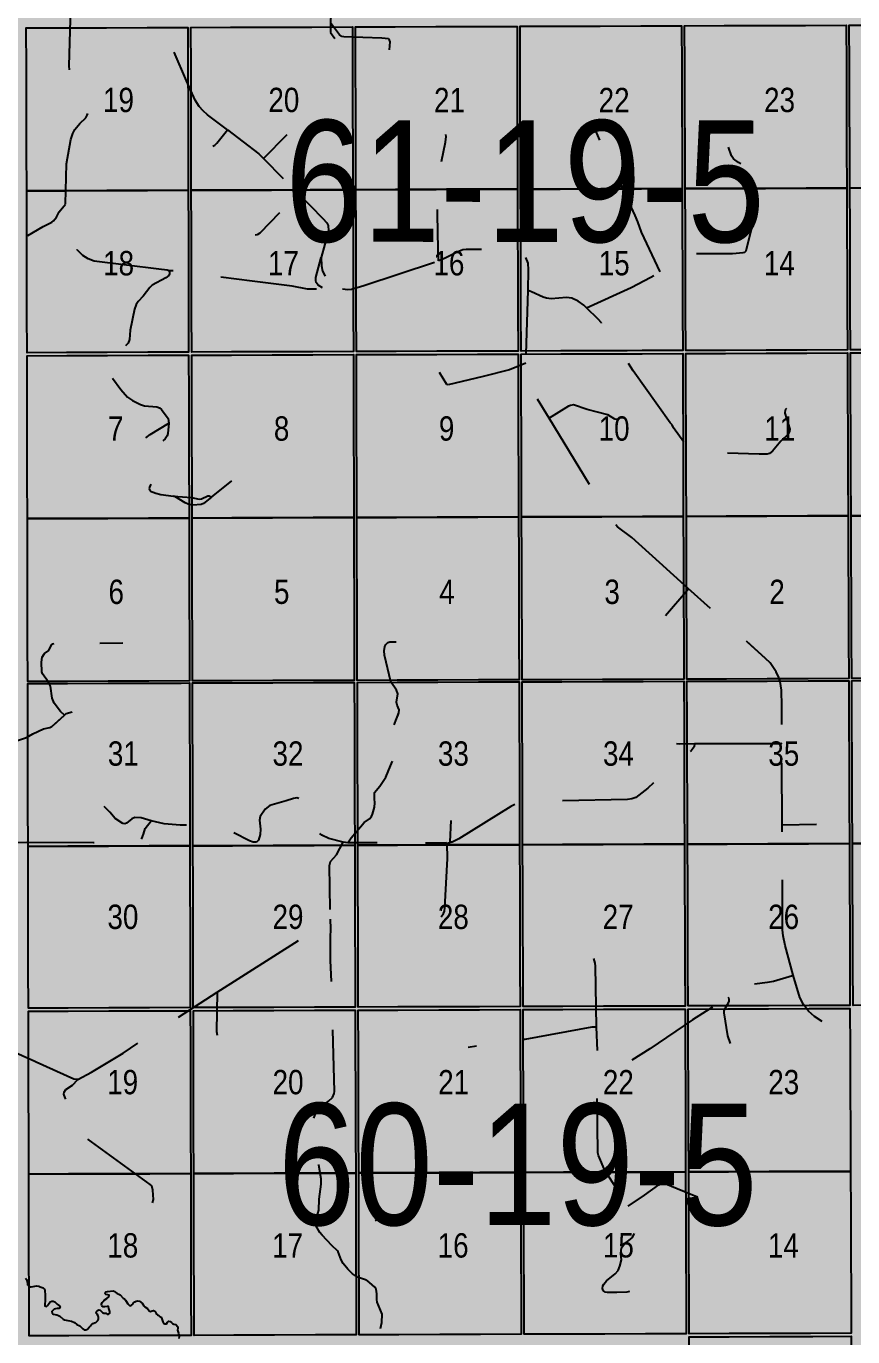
# Model space of a CAD drawing. Extents: x 403018 to 417191, y 6033193 to 6042673.
# Drawn here: x 415062.6 to 415334.6, y 6036080.4 to 6036511.4 of the extents above; entities that cross this region are included whole.
import ezdxf

# ---------------------------------------------------------------- set-up
doc = ezdxf.new("R2010")
doc.units = 0
doc.header["$LTSCALE"] = 5
doc.linetypes.add('DASHED2', pattern=[9.525, 6.35, -3.175])
for name, color, linetype in [('Quarters', 8, 'Continuous'), ('RoadSeg', 57, 'DASHED2'), ('T-WATER', 160, 'Continuous')]:
    doc.layers.add(name, color=color, linetype=linetype)
doc.layers.add('ROUTE-MAP-BACKGROUND-H', color=7, linetype='Continuous', true_color=0xf0ebff)
doc.styles.add('120', font='ARIALN.TTF', dxfattribs={"height": 13})

msp = doc.modelspace()

# ---------------------------------------------------------------- hatches: boundary and pattern name
at = {"layer": 'ROUTE-MAP-BACKGROUND-H'}
h = msp.add_hatch(color=256, dxfattribs=at)
h.dxf.hatch_style = 1
h.paths.add_polyline_path([(412923.423, 6037807.465), (416092.9, 6037807.465), (416092.9, 6035965.758), (412923.423, 6035965.758)])

# ---------------------------------------------------------------- linework, layer by layer
at = {"layer": 'Quarters'}
for points in [[(415075.775, 6036457.344), (415062.734, 6036457.301), (415062.705, 6036470.693), (415062.677, 6036484.085), (415062.648, 6036497.477), (415062.62, 6036510.868), (415075.657, 6036510.91), (415089.03, 6036510.953), (415102.402, 6036510.996), (415115.775, 6036511.04), (415115.808, 6036497.648), (415115.841, 6036484.257), (415115.874, 6036470.866), (415115.907, 6036457.475), (415102.53, 6036457.431), (415089.153, 6036457.387), (415075.775, 6036457.344)], [(415129.953, 6036457.521), (415116.911, 6036457.478), (415116.878, 6036470.869), (415116.845, 6036484.26), (415116.812, 6036497.652), (415116.779, 6036511.043), (415129.816, 6036511.085), (415143.189, 6036511.129), (415156.561, 6036511.172), (415169.934, 6036511.215), (415169.971, 6036497.825), (415170.009, 6036484.434), (415170.047, 6036471.043), (415170.085, 6036457.653), (415156.707, 6036457.608), (415156.076, 6036457.606), (415143.33, 6036457.565), (415129.953, 6036457.521)], [(415184.131, 6036457.699), (415171.089, 6036457.656), (415171.051, 6036471.047), (415171.013, 6036484.437), (415170.976, 6036497.828), (415170.938, 6036511.219), (415183.975, 6036511.261), (415197.348, 6036511.304), (415210.72, 6036511.348), (415224.093, 6036511.391), (415224.135, 6036498.001), (415224.178, 6036484.611), (415224.22, 6036471.221), (415224.262, 6036457.831), (415210.885, 6036457.787), (415197.508, 6036457.743), (415184.131, 6036457.699)], [(415278.394, 6036471.398), (415278.441, 6036458.009), (415265.064, 6036457.965), (415251.687, 6036457.921), (415238.309, 6036457.877), (415225.267, 6036457.834), (415225.224, 6036471.224), (415225.182, 6036484.614), (415225.139, 6036498.004), (415225.097, 6036511.395), (415238.135, 6036511.437), (415251.508, 6036511.48), (415264.881, 6036511.524), (415278.253, 6036511.567), (415278.3, 6036498.178), (415278.347, 6036484.788), (415278.394, 6036471.398)], [(415332.57, 6036471.581), (415332.621, 6036458.192), (415319.244, 6036458.147), (415305.866, 6036458.102), (415292.488, 6036458.056), (415279.446, 6036458.012), (415279.399, 6036471.402), (415279.352, 6036484.791), (415279.305, 6036498.181), (415279.258, 6036511.57), (415292.296, 6036511.614), (415305.669, 6036511.658), (415319.042, 6036511.702), (415332.415, 6036511.747), (415332.466, 6036498.358), (415332.518, 6036484.97), (415332.57, 6036471.581)], [(415386.748, 6036471.794), (415386.805, 6036458.403), (415373.426, 6036458.351), (415360.048, 6036458.299), (415346.669, 6036458.247), (415333.626, 6036458.196), (415333.574, 6036471.585), (415333.522, 6036484.974), (415333.471, 6036498.362), (415333.419, 6036511.751), (415343.523, 6036511.792), (415346.457, 6036511.804), (415359.831, 6036511.858), (415373.204, 6036511.913), (415386.578, 6036511.967), (415386.635, 6036498.576), (415386.691, 6036485.185), (415386.748, 6036471.794)], [(415278.583, 6036417.84), (415278.629, 6036404.785), (415265.247, 6036404.741), (415260.388, 6036404.724), (415251.865, 6036404.696), (415238.482, 6036404.652), (415225.435, 6036404.608), (415225.394, 6036417.664), (415225.352, 6036431.054), (415225.309, 6036444.444), (415225.267, 6036457.834), (415238.309, 6036457.877), (415251.687, 6036457.921), (415265.064, 6036457.965), (415278.441, 6036458.009), (415278.489, 6036444.619), (415278.536, 6036431.23), (415278.583, 6036417.84)], [(415332.777, 6036418.026), (415332.827, 6036404.973), (415319.445, 6036404.926), (415306.063, 6036404.88), (415292.68, 6036404.834), (415279.633, 6036404.789), (415279.587, 6036417.843), (415279.54, 6036431.233), (415279.493, 6036444.623), (415279.446, 6036458.012), (415292.488, 6036458.056), (415305.866, 6036458.102), (415319.244, 6036458.147), (415332.621, 6036458.192), (415332.673, 6036444.804), (415332.725, 6036431.415), (415332.777, 6036418.026)], [(415386.975, 6036418.23), (415387.03, 6036405.173), (415373.646, 6036405.124), (415360.263, 6036405.074), (415346.88, 6036405.025), (415333.831, 6036404.976), (415333.781, 6036418.03), (415333.729, 6036431.419), (415333.677, 6036444.808), (415333.626, 6036458.196), (415346.669, 6036458.247), (415360.048, 6036458.299), (415373.426, 6036458.351), (415386.805, 6036458.403), (415386.861, 6036445.012), (415386.918, 6036431.621), (415386.975, 6036418.23)], [(415075.893, 6036404.112), (415062.846, 6036404.069), (415062.819, 6036417.126), (415062.79, 6036430.518), (415062.762, 6036443.91), (415062.734, 6036457.301), (415075.775, 6036457.344), (415089.153, 6036457.387), (415102.53, 6036457.431), (415115.907, 6036457.475), (415115.94, 6036444.083), (415115.973, 6036430.692), (415116.006, 6036417.301), (415116.038, 6036404.244), (415102.656, 6036404.2), (415089.274, 6036404.156), (415075.893, 6036404.112)], [(415130.089, 6036404.291), (415117.042, 6036404.248), (415117.01, 6036417.304), (415116.977, 6036430.695), (415116.944, 6036444.087), (415116.911, 6036457.478), (415129.953, 6036457.521), (415143.33, 6036457.565), (415156.076, 6036457.606), (415156.707, 6036457.608), (415170.085, 6036457.653), (415170.122, 6036444.262), (415170.16, 6036430.871), (415170.198, 6036417.481), (415170.235, 6036404.425), (415156.853, 6036404.38), (415143.471, 6036404.336), (415130.089, 6036404.291)], [(415184.286, 6036404.472), (415171.239, 6036404.428), (415171.202, 6036417.484), (415171.164, 6036430.875), (415171.127, 6036444.265), (415171.089, 6036457.656), (415184.131, 6036457.699), (415197.508, 6036457.743), (415210.885, 6036457.787), (415224.262, 6036457.831), (415224.305, 6036444.441), (415224.347, 6036431.051), (415224.39, 6036417.66), (415224.431, 6036404.605), (415211.049, 6036404.561), (415197.668, 6036404.516), (415184.286, 6036404.472)], [(415076.013, 6036349.542), (415062.962, 6036349.498), (415062.933, 6036362.89), (415062.905, 6036376.282), (415062.877, 6036389.673), (415062.848, 6036403.065), (415075.895, 6036403.108), (415089.277, 6036403.152), (415102.659, 6036403.196), (415116.04, 6036403.24), (415116.073, 6036389.849), (415116.106, 6036376.458), (415116.139, 6036363.067), (415116.152, 6036358.098), (415116.172, 6036349.675), (415102.786, 6036349.63), (415089.399, 6036349.586), (415076.013, 6036349.542)], [(415130.228, 6036349.723), (415117.177, 6036349.679), (415117.144, 6036363.07), (415117.111, 6036376.461), (415117.078, 6036389.852), (415117.045, 6036403.244), (415130.092, 6036403.287), (415143.474, 6036403.331), (415156.855, 6036403.376), (415170.237, 6036403.421), (415170.275, 6036390.03), (415170.313, 6036376.639), (415170.35, 6036363.248), (415170.388, 6036349.858), (415157.002, 6036349.813), (415143.615, 6036349.768), (415130.228, 6036349.723)], [(415184.444, 6036349.905), (415171.393, 6036349.861), (415171.355, 6036363.252), (415171.317, 6036376.642), (415171.279, 6036390.033), (415171.242, 6036403.424), (415184.288, 6036403.467), (415197.671, 6036403.512), (415211.052, 6036403.556), (415224.434, 6036403.601), (415224.477, 6036390.211), (415224.519, 6036376.821), (415224.562, 6036363.431), (415224.604, 6036350.04), (415211.217, 6036349.995), (415197.831, 6036349.95), (415184.444, 6036349.905)], [(415278.773, 6036363.613), (415278.82, 6036350.223), (415265.434, 6036350.178), (415252.047, 6036350.133), (415238.66, 6036350.088), (415225.608, 6036350.044), (415225.566, 6036363.434), (415225.523, 6036376.824), (415225.483, 6036389.503), (415225.481, 6036390.214), (415225.439, 6036403.604), (415238.486, 6036403.648), (415251.868, 6036403.692), (415265.25, 6036403.737), (415278.632, 6036403.781), (415278.679, 6036390.392), (415278.726, 6036377.002), (415278.773, 6036363.613)], [(415332.986, 6036363.803), (415333.038, 6036350.414), (415319.651, 6036350.367), (415306.264, 6036350.32), (415292.877, 6036350.272), (415279.825, 6036350.226), (415279.777, 6036363.616), (415279.73, 6036377.006), (415279.683, 6036390.395), (415279.636, 6036403.785), (415292.684, 6036403.83), (415306.066, 6036403.876), (415319.449, 6036403.922), (415332.831, 6036403.968), (415332.883, 6036390.58), (415332.934, 6036377.191), (415332.977, 6036366.034), (415332.986, 6036363.803)], [(415387.204, 6036363.996), (415387.261, 6036350.605), (415373.872, 6036350.558), (415360.484, 6036350.511), (415347.095, 6036350.463), (415334.042, 6036350.417), (415333.99, 6036363.806), (415333.939, 6036377.195), (415333.887, 6036390.584), (415333.835, 6036403.972), (415346.884, 6036404.02), (415360.267, 6036404.07), (415373.651, 6036404.12), (415387.034, 6036404.169), (415387.091, 6036390.778), (415387.147, 6036377.387), (415387.204, 6036363.996)], [(415278.962, 6036310.055), (415279.009, 6036296.666), (415265.618, 6036296.62), (415252.227, 6036296.574), (415238.835, 6036296.529), (415225.779, 6036296.484), (415225.736, 6036309.874), (415225.693, 6036323.264), (415225.651, 6036336.654), (415225.608, 6036350.044), (415238.66, 6036350.088), (415252.047, 6036350.133), (415265.434, 6036350.178), (415278.82, 6036350.223), (415278.867, 6036336.834), (415278.915, 6036323.444), (415278.962, 6036310.055)], [(415333.194, 6036310.249), (415333.246, 6036296.861), (415319.854, 6036296.811), (415306.462, 6036296.761), (415293.07, 6036296.714), (415280.014, 6036296.669), (415279.966, 6036310.058), (415279.919, 6036323.448), (415279.872, 6036336.837), (415279.825, 6036350.226), (415292.877, 6036350.272), (415306.264, 6036350.32), (415319.651, 6036350.367), (415333.038, 6036350.414), (415333.09, 6036337.025), (415333.142, 6036323.637), (415333.194, 6036310.249)], [(415387.432, 6036310.432), (415387.489, 6036297.042), (415374.098, 6036296.992), (415360.707, 6036296.942), (415347.311, 6036296.902), (415334.25, 6036296.864), (415334.198, 6036310.252), (415334.146, 6036323.641), (415334.094, 6036337.029), (415334.042, 6036350.417), (415347.095, 6036350.463), (415360.484, 6036350.511), (415373.872, 6036350.558), (415387.261, 6036350.605), (415387.318, 6036337.214), (415387.374, 6036323.823), (415387.432, 6036310.432)], [(415076.132, 6036295.975), (415063.076, 6036295.931), (415063.047, 6036309.323), (415063.019, 6036322.715), (415063, 6036331.332), (415062.99, 6036336.107), (415062.962, 6036349.498), (415076.013, 6036349.542), (415089.399, 6036349.586), (415102.786, 6036349.63), (415116.172, 6036349.675), (415116.206, 6036336.284), (415116.239, 6036322.893), (415116.272, 6036309.502), (415116.305, 6036296.11), (415102.914, 6036296.065), (415102.249, 6036296.062), (415089.523, 6036296.02), (415076.132, 6036295.975)], [(415130.366, 6036296.159), (415117.309, 6036296.114), (415117.276, 6036309.505), (415117.243, 6036322.896), (415117.21, 6036336.287), (415117.177, 6036349.679), (415130.228, 6036349.723), (415143.615, 6036349.768), (415157.002, 6036349.813), (415170.388, 6036349.858), (415170.426, 6036336.467), (415170.464, 6036323.077), (415170.502, 6036309.686), (415170.54, 6036296.296), (415157.149, 6036296.25), (415143.757, 6036296.204), (415130.366, 6036296.159)], [(415184.6, 6036296.344), (415171.544, 6036296.299), (415171.506, 6036309.69), (415171.468, 6036323.08), (415171.43, 6036336.471), (415171.393, 6036349.861), (415184.444, 6036349.905), (415197.831, 6036349.95), (415211.217, 6036349.995), (415224.604, 6036350.04), (415224.647, 6036336.65), (415224.689, 6036323.26), (415224.732, 6036309.871), (415224.775, 6036296.481), (415211.383, 6036296.435), (415197.992, 6036296.389), (415184.6, 6036296.344)], [(415076.252, 6036241.752), (415063.191, 6036241.709), (415063.162, 6036255.097), (415063.134, 6036268.486), (415063.105, 6036281.874), (415063.077, 6036295.262), (415076.133, 6036295.305), (415089.524, 6036295.35), (415102.916, 6036295.395), (415113.627, 6036295.432), (415116.307, 6036295.441), (415116.34, 6036282.052), (415116.373, 6036268.664), (415116.406, 6036255.275), (415116.44, 6036241.886), (415103.044, 6036241.841), (415089.648, 6036241.797), (415076.252, 6036241.752)], [(415130.505, 6036241.934), (415117.444, 6036241.89), (415117.411, 6036255.278), (415117.377, 6036268.667), (415117.344, 6036282.056), (415117.311, 6036295.444), (415130.367, 6036295.489), (415143.759, 6036295.535), (415157.15, 6036295.58), (415170.542, 6036295.626), (415170.58, 6036282.237), (415170.618, 6036268.848), (415170.656, 6036255.458), (415170.694, 6036242.069), (415157.297, 6036242.024), (415143.901, 6036241.979), (415130.505, 6036241.934)], [(415184.759, 6036242.116), (415171.698, 6036242.072), (415171.66, 6036255.462), (415171.622, 6036268.851), (415171.584, 6036282.24), (415171.546, 6036295.63), (415184.602, 6036295.674), (415197.994, 6036295.72), (415211.385, 6036295.765), (415224.777, 6036295.811), (415224.819, 6036282.421), (415224.862, 6036269.031), (415224.905, 6036255.642), (415224.948, 6036242.252), (415211.551, 6036242.207), (415198.155, 6036242.162), (415184.759, 6036242.116)], [(415279.154, 6036255.825), (415279.202, 6036242.435), (415265.806, 6036242.389), (415252.409, 6036242.344), (415239.013, 6036242.299), (415225.952, 6036242.255), (415225.909, 6036255.645), (415225.866, 6036269.035), (415225.824, 6036282.425), (415225.781, 6036295.815), (415238.837, 6036295.859), (415252.229, 6036295.905), (415265.62, 6036295.951), (415279.012, 6036295.996), (415279.059, 6036282.606), (415279.107, 6036269.215), (415279.154, 6036255.825)], [(415333.406, 6036256.017), (415333.458, 6036242.626), (415320.061, 6036242.579), (415306.665, 6036242.531), (415293.268, 6036242.484), (415280.206, 6036242.438), (415280.159, 6036255.829), (415280.111, 6036269.219), (415280.064, 6036282.609), (415280.016, 6036296), (415293.073, 6036296.045), (415306.465, 6036296.091), (415319.856, 6036296.141), (415333.248, 6036296.191), (415333.301, 6036282.8), (415333.353, 6036269.408), (415333.406, 6036256.017)], [(415387.663, 6036256.205), (415387.72, 6036242.816), (415374.322, 6036242.769), (415360.924, 6036242.722), (415347.525, 6036242.675), (415334.462, 6036242.629), (415334.41, 6036256.021), (415334.357, 6036269.412), (415334.305, 6036282.803), (415334.253, 6036296.194), (415347.314, 6036296.233), (415360.71, 6036296.272), (415374.101, 6036296.322), (415387.491, 6036296.372), (415387.548, 6036282.983), (415387.605, 6036269.594), (415387.663, 6036256.205)], [(415333.615, 6036202.452), (415333.666, 6036189.395), (415320.268, 6036189.349), (415306.863, 6036189.303), (415293.465, 6036189.256), (415280.395, 6036189.211), (415280.349, 6036202.267), (415280.301, 6036215.657), (415280.254, 6036229.048), (415280.206, 6036242.438), (415293.268, 6036242.484), (415306.665, 6036242.531), (415320.061, 6036242.579), (415333.458, 6036242.626), (415333.51, 6036229.235), (415333.563, 6036215.843), (415333.615, 6036202.452)], [(415387.891, 6036202.649), (415387.946, 6036189.595), (415374.547, 6036189.545), (415361.141, 6036189.496), (415347.742, 6036189.447), (415334.671, 6036189.399), (415334.62, 6036202.455), (415334.567, 6036215.847), (415334.515, 6036229.238), (415334.462, 6036242.629), (415347.525, 6036242.675), (415360.924, 6036242.722), (415374.322, 6036242.769), (415387.72, 6036242.816), (415387.777, 6036229.427), (415387.834, 6036216.038), (415387.891, 6036202.649)], [(415076.373, 6036188.534), (415063.304, 6036188.492), (415063.276, 6036201.545), (415063.248, 6036214.933), (415063.219, 6036228.321), (415063.191, 6036241.709), (415076.252, 6036241.752), (415089.648, 6036241.797), (415103.044, 6036241.841), (415116.44, 6036241.886), (415116.473, 6036228.498), (415116.506, 6036215.109), (415116.539, 6036201.72), (415116.572, 6036188.666), (415103.174, 6036188.622), (415089.77, 6036188.578), (415076.373, 6036188.534)], [(415130.645, 6036188.713), (415117.576, 6036188.67), (415117.544, 6036201.723), (415117.51, 6036215.112), (415117.477, 6036228.501), (415117.444, 6036241.89), (415130.505, 6036241.934), (415143.901, 6036241.979), (415157.297, 6036242.024), (415170.694, 6036242.069), (415170.732, 6036228.68), (415170.77, 6036215.29), (415170.807, 6036201.901), (415170.844, 6036188.847), (415157.447, 6036188.802), (415144.043, 6036188.758), (415130.645, 6036188.713)], [(415184.918, 6036188.893), (415171.849, 6036188.85), (415171.812, 6036201.904), (415171.774, 6036215.294), (415171.736, 6036228.683), (415171.698, 6036242.072), (415184.759, 6036242.116), (415198.155, 6036242.162), (415211.551, 6036242.207), (415224.948, 6036242.252), (415224.99, 6036228.862), (415225.033, 6036215.472), (415225.076, 6036202.082), (415225.117, 6036189.027), (415211.72, 6036188.983), (415198.316, 6036188.938), (415184.918, 6036188.893)], [(415279.345, 6036202.263), (415279.391, 6036189.208), (415265.993, 6036189.163), (415252.589, 6036189.118), (415239.191, 6036189.074), (415226.122, 6036189.03), (415226.08, 6036202.085), (415226.037, 6036215.475), (415225.995, 6036228.865), (415225.952, 6036242.255), (415239.013, 6036242.299), (415252.409, 6036242.344), (415265.806, 6036242.389), (415279.202, 6036242.435), (415279.249, 6036229.044), (415279.297, 6036215.654), (415279.345, 6036202.263)], [(415076.49, 6036133.977), (415063.42, 6036133.935), (415063.392, 6036147.323), (415063.363, 6036160.711), (415063.335, 6036174.099), (415063.306, 6036187.487), (415076.372, 6036187.53), (415089.773, 6036187.573), (415103.173, 6036187.618), (415116.574, 6036187.662), (415116.599, 6036177.684), (415116.607, 6036174.273), (415116.64, 6036160.885), (415116.674, 6036147.496), (415116.707, 6036134.107), (415103.301, 6036134.063), (415089.896, 6036134.02), (415076.49, 6036133.977)], [(415130.782, 6036134.153), (415117.711, 6036134.11), (415117.678, 6036147.499), (415117.645, 6036160.888), (415117.612, 6036174.277), (415117.578, 6036187.665), (415130.644, 6036187.709), (415144.045, 6036187.753), (415157.446, 6036187.798), (415170.847, 6036187.842), (415170.885, 6036174.453), (415170.923, 6036161.064), (415170.961, 6036147.675), (415170.999, 6036134.285), (415157.594, 6036134.241), (415144.188, 6036134.197), (415130.782, 6036134.153)], [(415185.074, 6036134.331), (415172.003, 6036134.289), (415171.965, 6036147.678), (415171.928, 6036161.067), (415171.89, 6036174.456), (415171.852, 6036187.846), (415184.918, 6036187.889), (415198.319, 6036187.934), (415211.72, 6036187.978), (415225.121, 6036188.023), (415225.163, 6036174.633), (415225.206, 6036161.243), (415225.249, 6036147.853), (415225.291, 6036134.463), (415211.886, 6036134.419), (415198.48, 6036134.375), (415185.074, 6036134.331)], [(415279.537, 6036148.032), (415279.585, 6036134.641), (415266.179, 6036134.598), (415252.773, 6036134.554), (415239.367, 6036134.51), (415226.296, 6036134.467), (415226.253, 6036147.857), (415226.21, 6036161.246), (415226.168, 6036174.636), (415226.125, 6036188.026), (415239.191, 6036188.07), (415252.592, 6036188.114), (415265.993, 6036188.159), (415279.394, 6036188.203), (415279.442, 6036174.813), (415279.49, 6036161.422), (415279.537, 6036148.032)], [(415333.828, 6036148.217), (415333.88, 6036134.826), (415320.474, 6036134.78), (415307.067, 6036134.735), (415293.661, 6036134.689), (415280.589, 6036134.645), (415280.541, 6036148.035), (415280.494, 6036161.426), (415280.446, 6036174.816), (415280.399, 6036188.207), (415293.465, 6036188.252), (415306.867, 6036188.298), (415320.269, 6036188.345), (415333.67, 6036188.391), (415333.723, 6036175), (415333.775, 6036161.608), (415333.828, 6036148.217)], [(415334.037, 6036094.652), (415334.089, 6036081.595), (415320.68, 6036081.551), (415307.266, 6036081.506), (415293.858, 6036081.461), (415280.778, 6036081.418), (415280.732, 6036094.473), (415280.684, 6036107.864), (415280.637, 6036121.254), (415280.589, 6036134.645), (415293.661, 6036134.689), (415307.067, 6036134.735), (415320.474, 6036134.78), (415333.88, 6036134.826), (415333.933, 6036121.434), (415333.985, 6036108.043), (415334.037, 6036094.652)], [(415076.611, 6036080.758), (415063.533, 6036080.717), (415063.506, 6036093.77), (415063.477, 6036107.158), (415063.449, 6036120.547), (415063.42, 6036133.935), (415076.49, 6036133.977), (415089.896, 6036134.02), (415103.301, 6036134.063), (415116.707, 6036134.107), (415116.74, 6036120.718), (415116.773, 6036107.33), (415116.807, 6036093.941), (415116.839, 6036080.887), (415103.432, 6036080.844), (415090.018, 6036080.801), (415076.611, 6036080.758)], [(415130.922, 6036080.933), (415117.843, 6036080.89), (415117.811, 6036093.944), (415117.778, 6036107.333), (415117.744, 6036120.722), (415117.711, 6036134.11), (415130.782, 6036134.153), (415144.188, 6036134.197), (415157.594, 6036134.241), (415170.999, 6036134.285), (415171.037, 6036120.896), (415171.075, 6036107.507), (415171.113, 6036094.117), (415171.15, 6036081.063), (415157.743, 6036081.02), (415144.329, 6036080.976), (415130.922, 6036080.933)], [(415185.233, 6036081.109), (415172.154, 6036081.066), (415172.117, 6036094.121), (415172.079, 6036107.51), (415172.041, 6036120.899), (415172.003, 6036134.289), (415185.074, 6036134.331), (415198.48, 6036134.375), (415211.886, 6036134.419), (415225.291, 6036134.463), (415225.334, 6036121.074), (415225.377, 6036107.684), (415225.42, 6036094.294), (415225.461, 6036081.239), (415212.054, 6036081.195), (415198.64, 6036081.152), (415185.233, 6036081.109)], [(415279.727, 6036094.47), (415279.774, 6036081.415), (415266.366, 6036081.371), (415252.952, 6036081.328), (415239.544, 6036081.284), (415226.465, 6036081.242), (415226.424, 6036094.297), (415226.381, 6036107.687), (415226.338, 6036121.077), (415226.296, 6036134.467), (415239.367, 6036134.51), (415252.773, 6036134.554), (415266.179, 6036134.598), (415279.585, 6036134.641), (415279.632, 6036121.251), (415279.68, 6036107.861), (415279.727, 6036094.47)], [(415334.25, 6036040.417), (415334.302, 6036027.026), (415320.886, 6036026.982), (415307.47, 6036026.938), (415294.053, 6036026.894), (415280.972, 6036026.852), (415280.924, 6036040.242), (415280.877, 6036053.633), (415280.829, 6036067.023), (415280.782, 6036080.414), (415293.858, 6036080.457), (415307.27, 6036080.502), (415320.681, 6036080.546), (415321.48, 6036080.548), (415334.093, 6036080.591), (415334.145, 6036067.2), (415334.197, 6036053.808), (415334.25, 6036040.417)]]:
    msp.add_lwpolyline(points, close=True, dxfattribs=at)
at = {"layer": 'RoadSeg'}
msp.add_line((415140.655, 6036467.914), (415148.414, 6036475.773), dxfattribs=at)
at = {"layer": 'RoadSeg', "flags": 128}
for points in [[(415109.59, 6036430.973), (415108.92, 6036431.151), (415106.19, 6036431.55), (415084.944, 6036434.214), (415082.979, 6036434.98), (415081.181, 6036436.046), (415079.383, 6036437.877), (415078.417, 6036439.342), (415076.153, 6036444.137), (415075.687, 6036445.669), (415075.487, 6036447.234), (415075.487, 6036452.895), (415075.853, 6036466.149), (415077.318, 6036474.207), (415077.918, 6036476.172), (415078.584, 6036477.438), (415080.249, 6036479.402), (415082.18, 6036481.333), (415082.68, 6036482.199), (415082.98, 6036483.065), (415083.079, 6036484.331), (415082.946, 6036485.13), (415082.28, 6036486.728), (415077.418, 6036495.086), (415076.852, 6036496.718), (415076.752, 6036498.45), (415077.385, 6036523.225), (415077.285, 6036523.658), (415077.418, 6036524.324), (415077.618, 6036530.917), (415083.346, 6036530.917), (415084.045, 6036533.082), (415091.005, 6036550.598), (415093.103, 6036556.358)], [(415097.865, 6036530.751), (415102.726, 6036532.083), (415113.982, 6036535.513), (415122.507, 6036538.41), (415132.297, 6036541.973), (415132.696, 6036542.106), (415152.576, 6036549.099), (415153.609, 6036549.066), (415154.441, 6036548.666), (415155.174, 6036547.734), (415162.9, 6036534.78), (415163.199, 6036533.881), (415163.299, 6036532.349), (415162.733, 6036512.502), (415162.733, 6036509.405), (415164.098, 6036507.441)], [(415128.767, 6036477.371), (415122.24, 6036482.266), (415120.808, 6036483.565), (415119.543, 6036485.03), (415118.211, 6036487.128), (415115.347, 6036493.422), (415107.022, 6036513.002), (415122.54, 6036519.495)], [(415182.113, 6036503.611), (415182.313, 6036506.309), (415182.147, 6036506.875), (415181.78, 6036507.241), (415179.616, 6036507.541), (415167.062, 6036507.907), (415166.429, 6036508.04), (415165.697, 6036508.639), (415162.733, 6036512.502)], [(415271.158, 6036430.651), (415265.031, 6036443.704), (415263.865, 6036447.134), (415262.966, 6036449.133), (415249.979, 6036476.971), (415249.712, 6036478.07), (415249.979, 6036478.936), (415251.511, 6036480.934)], [(415123.939, 6036471.943), (415124.704, 6036472.342), (415125.337, 6036472.942), (415128.767, 6036477.371), (415139.09, 6036469.446), (415140.655, 6036467.914), (415152.077, 6036456.492), (415139.489, 6036443.371), (415138.557, 6036442.839), (415137.924, 6036442.739)], [(415257.105, 6036382.066), (415256.306, 6036382.166), (415253.975, 6036383.598), (415247.148, 6036385.396), (415242.686, 6036386.928), (415241.654, 6036386.728), (415241.021, 6036386.429), (415234.661, 6036382.566), (415229.133, 6036391.623), (415227.934, 6036394.021), (415227.168, 6036396.552), (415227.002, 6036400.648), (415227.735, 6036424.49), (415227.868, 6036431.284), (415227.734, 6036433.481), (415226.802, 6036436.012), (415225.87, 6036437.178), (415225.104, 6036437.677), (415223.738, 6036438.077), (415207.388, 6036438.043), (415206.256, 6036437.844), (415204.591, 6036437.278), (415200.195, 6036435.08), (415198.297, 6036434.314), (415198.098, 6036438.21), (415197.931, 6036449.532), (415197.998, 6036460.088), (415198.597, 6036464.118), (415200.529, 6036473.308), (415200.762, 6036475.173), (415200.695, 6036475.839)], [(415312.75, 6036385.729), (415312.283, 6036385.23), (415312.217, 6036384.164), (415313.848, 6036378.869), (415313.815, 6036378.17), (415313.349, 6036377.304), (415310.951, 6036375.007), (415308.121, 6036371.71), (415307.188, 6036370.911), (415306.422, 6036370.678), (415303.825, 6036370.645), (415283.812, 6036371.31), (415281.447, 6036371.51), (415280.981, 6036371.91), (415279.35, 6036374.108), (415275.587, 6036379.402), (415275.12, 6036380.368), (415274.454, 6036381.001), (415262.367, 6036398.15), (415251.877, 6036413.868), (415250.845, 6036415.1), (415246.915, 6036418.829), (415261.667, 6036425.556), (415268.161, 6036428.919), (415271.158, 6036430.651), (415280.948, 6036436.145), (415281.914, 6036436.479), (415283.046, 6036436.645), (415294.967, 6036436.678), (415298.497, 6036437.011), (415299.096, 6036437.144), (415299.463, 6036437.544), (415301.661, 6036446.435), (415302.027, 6036448.533), (415301.894, 6036450.697), (415302.293, 6036453.328), (415302.346, 6036454.195), (415301.954, 6036456.985), (415301.781, 6036459.94), (415301.52, 6036460.625), (415300.795, 6036461.753), (415300.795, 6036462.353), (415301.094, 6036463.252), (415301.061, 6036463.884), (415300.195, 6036464.883), (415296.965, 6036466.582), (415295.3, 6036467.781), (415294.701, 6036468.813), (415293.669, 6036471.61)], [(415152.077, 6036456.492), (415160.169, 6036448.233), (415161.468, 6036446.735), (415161.9, 6036445.869), (415162.034, 6036444.137), (415159.669, 6036435.346), (415159.703, 6036432.616), (415160.069, 6036430.884), (415161.101, 6036428.853), (415163.233, 6036426.655), (415164.864, 6036425.623), (415166.662, 6036425.056), (415164.731, 6036425.023), (415160.136, 6036425.423), (415157.904, 6036424.957), (415155.174, 6036424.957), (415150.079, 6036425.922), (415136.98, 6036427.6), (415110.406, 6036431.02), (415109.59, 6036430.973), (415109.736, 6036430.445), (415109.753, 6036429.952), (415109.52, 6036429.452), (415108.487, 6036428.72), (415104.058, 6036426.222), (415103.292, 6036425.523), (415101.095, 6036422.626), (415099.43, 6036420.894), (415098.764, 6036419.928), (415098.264, 6036418.397), (415096.832, 6036411.437), (415096.566, 6036408.406), (415096.133, 6036407.208), (415095.234, 6036406.342), (415091.338, 6036405.277), (415089.839, 6036404.444), (415089.04, 6036403.545), (415088.541, 6036402.446), (415088.108, 6036400.182), (415088.541, 6036399.216), (415093.669, 6036391.956), (415095.933, 6036389.426), (415097.598, 6036388.293), (415100.196, 6036386.995), (415101.494, 6036386.595), (415105.59, 6036386.262), (415106.389, 6036385.929), (415107.055, 6036385.43), (415109.287, 6036382.399), (415109.486, 6036380.934), (415109.187, 6036377.471), (415108.987, 6036376.738), (415108.354, 6036375.739), (415106.323, 6036373.974), (415105.823, 6036373.042), (415105.823, 6036372.11), (415106.656, 6036369.812), (415106.722, 6036369.479), (415106.856, 6036367.614), (415106.589, 6036366.482), (415104.491, 6036362.619), (415103.159, 6036359.855), (415103.093, 6036359.256), (415103.293, 6036358.69), (415103.526, 6036358.49), (415105.29, 6036357.824), (415106.889, 6036357.458), (415111.085, 6036356.892), (415116.945, 6036356.425), (415119.443, 6036355.926), (415120.242, 6036356.026), (415122.34, 6036356.992), (415122.74, 6036356.991), (415123.539, 6036356.592), (415133.163, 6036364.317), (415135.161, 6036365.683)], [(415017.112, 6036441.44), (415026.936, 6036440.308), (415039.29, 6036439.309), (415040.522, 6036439.043), (415042.82, 6036438.177), (415043.552, 6036438.077), (415046.383, 6036438.51), (415053.076, 6036437.644), (415054.175, 6036437.844), (415055.54, 6036438.31), (415059.769, 6036440.874), (415060.169, 6036440.941), (415068.128, 6036445.569), (415070.991, 6036447.001), (415071.591, 6036447.468), (415072.523, 6036448.6), (415073.422, 6036450.398), (415075.487, 6036452.895)], [(415160.136, 6036425.423), (415158.637, 6036426.288), (415157.971, 6036427.121), (415157.838, 6036427.754), (415157.871, 6036428.753), (415159.669, 6036435.346)], [(415166.662, 6036425.056), (415168.461, 6036424.89), (415169.593, 6036424.99), (415173.722, 6036426.156), (415198.297, 6036434.314)], [(415246.915, 6036418.829), (415246.083, 6036419.662), (415244.218, 6036420.994), (415242.087, 6036421.993), (415240.355, 6036422.259), (415235.327, 6036421.826), (415233.795, 6036421.993), (415232.663, 6036422.326), (415228.834, 6036424.124), (415227.735, 6036424.49)], [(415227.002, 6036400.648), (415221.574, 6036398.45), (415212.916, 6036396.185), (415201.427, 6036393.455), (415200.995, 6036393.555), (415198.064, 6036398.45), (415196.599, 6036400.381), (415194.435, 6036402.213), (415193.536, 6036403.278), (415190.938, 6036409.405)], [(415101.894, 6036376.072), (415103.326, 6036377.138), (415109.486, 6036380.934)], [(415280.449, 6036326.522), (415270.958, 6036335.013), (415261.867, 6036343.238), (415257.138, 6036346.835), (415255.84, 6036348.234), (415252.909, 6036352.629), (415234.661, 6036382.566)], [(415123.539, 6036356.592), (415120.908, 6036354.427), (415120.175, 6036354.128), (415117.445, 6036353.928), (415115.88, 6036354.227), (415114.881, 6036354.66), (415111.518, 6036356.758), (415111.085, 6036356.892)], [(415311.235, 6036281.83), (415311.251, 6036287.827), (415311.118, 6036293.089), (415310.685, 6036295.919), (415310.252, 6036297.251), (415309.386, 6036299.116), (415307.388, 6036302.013), (415305.856, 6036303.545), (415280.449, 6036326.522), (415280.315, 6036326.122), (415272.956, 6036317.564)], [(415026.427, 6036281.431), (415026.27, 6036281.833), (415025.903, 6036282.133), (415026.27, 6036281.833), (415026.569, 6036281.067), (415026.436, 6036279.869), (415022.84, 6036273.841), (415029.4, 6036266.881), (415030.532, 6036266.016), (415031.464, 6036265.716), (415032.996, 6036265.616), (415035.327, 6036265.749), (415035.927, 6036265.949), (415045.317, 6036266.815), (415048.281, 6036266.149), (415048.514, 6036266.382), (415050.046, 6036266.582), (415050.678, 6036267.015), (415052.543, 6036270.378), (415052.743, 6036271.71), (415051.944, 6036273.109), (415051.811, 6036273.741), (415052.044, 6036274.74), (415052.743, 6036275.64), (415053.775, 6036276.073), (415057.372, 6036276.106), (415059.337, 6036276.405), (415062.633, 6036277.504), (415064.731, 6036278.703), (415068.228, 6036280.335), (415070.359, 6036280.801), (415071.025, 6036281.134), (415075.154, 6036284.863), (415075.753, 6036285.396), (415077.685, 6036285.962), (415078.218, 6036285.896), (415078.584, 6036285.596), (415078.75, 6036285.063), (415078.884, 6036282.899), (415078.75, 6036285.063), (415078.584, 6036285.596), (415078.218, 6036285.896), (415077.685, 6036285.962), (415075.753, 6036285.396), (415075.154, 6036284.863), (415073.889, 6036286.029), (415071.791, 6036288.793), (415071.158, 6036290.458), (415070.592, 6036294.421), (415069.959, 6036295.686), (415067.895, 6036298.483), (415067.728, 6036299.083), (415067.662, 6036302.313), (415067.861, 6036303.978), (415068.561, 6036305.11), (415069.992, 6036306.176), (415070.925, 6036308.04), (415071.325, 6036308.34), (415071.757, 6036308.43)], [(415071.424, 6036281.494), (415075.154, 6036284.863), (415073.889, 6036286.029), (415071.791, 6036288.793), (415071.158, 6036290.458), (415070.592, 6036294.421), (415069.959, 6036295.686), (415067.895, 6036298.483), (415067.728, 6036299.083), (415067.662, 6036302.313), (415067.861, 6036303.978), (415068.561, 6036305.11), (415069.992, 6036306.176), (415070.925, 6036308.04), (415071.325, 6036308.34), (415072.29, 6036308.54), (415077.918, 6036308.44), (415080.615, 6036308.673), (415083.312, 6036308.54), (415094.335, 6036308.64)], [(415168.461, 6036242.906), (415169.493, 6036244.537), (415173.789, 6036249.532), (415175.587, 6036250.731), (415176.186, 6036251.497), (415176.586, 6036252.296), (415177.185, 6036254.627), (415177.285, 6036255.993), (415177.211, 6036257.39), (415177.152, 6036259.389), (415178.95, 6036261.554), (415180.881, 6036264.417), (415182.413, 6036268.247), (415184.178, 6036271.743), (415184.245, 6036273.608), (415184.045, 6036274.707), (415182.78, 6036277.338), (415182.68, 6036277.904), (415182.813, 6036279.203), (415183.479, 6036281.301), (415185.244, 6036285.663), (415185.277, 6036286.662), (415184.644, 6036288.094), (415184.445, 6036289.126), (415184.911, 6036291.89), (415184.445, 6036293.122), (415182.58, 6036295.819), (415180.449, 6036304.61), (415180.349, 6036306.042), (415180.582, 6036307.441), (415180.915, 6036308.14), (415181.402, 6036308.581)], [(415183.621, 6036281.651), (415185.244, 6036285.663), (415185.277, 6036286.662), (415184.644, 6036288.094), (415184.445, 6036289.126), (415184.911, 6036291.89), (415184.445, 6036293.122), (415182.58, 6036295.819), (415180.449, 6036304.61), (415180.349, 6036306.042), (415180.582, 6036307.441), (415180.915, 6036308.14), (415181.614, 6036308.773), (415182.28, 6036309.006), (415186.309, 6036308.873)], [(415322.606, 6036248.899), (415311.351, 6036248.667), (415311.218, 6036275.673), (415311.251, 6036287.827), (415311.118, 6036293.089), (415310.685, 6036295.919), (415310.252, 6036297.251), (415309.386, 6036299.116), (415307.388, 6036302.013), (415305.856, 6036303.545), (415300.106, 6036308.745)], [(415311.218, 6036275.673), (415310.918, 6036275.473), (415307.521, 6036275.44), (415282.513, 6036275.406), (415282.38, 6036274.474), (415281.381, 6036273.175), (415272.157, 6036265.35), (415267.162, 6036260.887), (415263.232, 6036257.791), (415261.9, 6036257.324), (415260.435, 6036257.091), (415229.033, 6036256.525), (415225.137, 6036256.159), (415223.772, 6036255.693), (415222.04, 6036254.827), (415204.957, 6036244.138), (415202.726, 6036243.106), (415202.293, 6036243.039), (415202.127, 6036243.172), (415202.393, 6036250.598), (415203.226, 6036258.19), (415203.525, 6036259.756), (415203.958, 6036260.888)], [(415282.513, 6036275.406), (415277.718, 6036275.306), (415276.552, 6036275.473)], [(415125.37, 6036193.755), (415161.234, 6036216.465), (415162.7, 6036217.731), (415162.333, 6036235.446), (415162.733, 6036236.745), (415164.731, 6036238.876), (415166.895, 6036243.039), (415162.134, 6036244.337), (415159.903, 6036245.437), (415154.641, 6036249.033), (415153.742, 6036249.865), (415153.309, 6036250.565), (415153.176, 6036251.364), (415153.276, 6036252.163), (415154.441, 6036253.861), (415154.608, 6036254.228), (415154.641, 6036254.993), (415154.341, 6036255.693), (415153.542, 6036256.525), (415152.343, 6036257.424), (415151.644, 6036257.624), (415150.512, 6036257.458), (415148.181, 6036256.658), (415142.753, 6036255.193), (415141.221, 6036253.995), (415139.556, 6036251.497), (415139.323, 6036250.298), (415139.656, 6036247.335), (415139.523, 6036245.603), (415139.057, 6036243.738), (415138.324, 6036243.105), (415137.259, 6036243.139), (415136.06, 6036243.538), (415130.066, 6036246.635), (415128.467, 6036247.035), (415119.776, 6036248.6), (415118.377, 6036248.733), (415113.282, 6036248.7), (415108.021, 6036249.133), (415103.725, 6036250.132)], [(415053.176, 6036242.972), (415062.533, 6036243.139), (415084.711, 6036242.939), (415098.331, 6036243.006), (415099.863, 6036243.538), (415100.628, 6036244.271), (415101.228, 6036245.669), (415101.761, 6036247.534), (415103.725, 6036250.132), (415100.462, 6036251.097), (415098.297, 6036251.197), (415097.298, 6036250.764), (415095.6, 6036249.299), (415095.001, 6036249.099), (415094.368, 6036249.233), (415091.871, 6036250.831), (415090.106, 6036252.962), (415088.207, 6036254.794)], [(415314.981, 6036199.349), (415312.283, 6036209.106), (415311.651, 6036212.303), (415311.484, 6036214.301), (415311.351, 6036248.667)], [(415199.097, 6036218.497), (415199.896, 6036219.662), (415200.272, 6036220.389), (415200.362, 6036221.527), (415201.194, 6036237.744), (415201.095, 6036242.672), (415200.795, 6036242.839), (415199.43, 6036242.739), (415182.913, 6036242.806), (415168.461, 6036242.906), (415166.895, 6036243.039)], [(415201.095, 6036242.672), (415201.161, 6036242.806), (415202.293, 6036243.039)], [(415165.23, 6036108.407), (415165.064, 6036108.74), (415163.199, 6036110.438), (415159.936, 6036113.801), (415159.17, 6036114.701), (415157.838, 6036117.032), (415157.738, 6036117.631), (415157.871, 6036118.83), (415158.837, 6036122.093), (415159.037, 6036125.69), (415159.603, 6036130.651), (415159.603, 6036132.383), (415158.837, 6036136.912), (415156.906, 6036144.537), (415156.04, 6036146.869), (415155.873, 6036148.2), (415156.206, 6036149.532), (415157.938, 6036154.061), (415158.77, 6036155.26), (415162.067, 6036157.891), (415163.366, 6036159.156), (415163.965, 6036160.388), (415164.032, 6036161.054), (415163.466, 6036181.401), (415163.066, 6036188.993), (415163.166, 6036193.655), (415162.766, 6036204.178), (415162.733, 6036211.77), (415162.866, 6036214.601), (415162.7, 6036217.731)], [(415367.461, 6036212.436), (415366.562, 6036212.336), (415366.163, 6036212.103), (415365.93, 6036211.371), (415367.395, 6036209.006), (415367.928, 6036207.441), (415367.994, 6036203.678), (415367.761, 6036196.685), (415367.961, 6036194.92), (415368.327, 6036193.389), (415368.061, 6036192.523), (415366.329, 6036191.224), (415364.764, 6036190.691), (415351.744, 6036190.691), (415351.544, 6036190.525), (415351.943, 6036173.009), (415351.91, 6036166.549), (415322.04, 6036185.73), (415320.042, 6036187.561), (415318.344, 6036189.659), (415317.112, 6036192.023), (415314.981, 6036199.349), (415314.747, 6036199.083), (415308.487, 6036197.318), (415306.522, 6036196.918), (415301.661, 6036196.352), (415299.729, 6036195.686), (415293.602, 6036192.056), (415281.814, 6036184.664), (415267.761, 6036175.14), (415257.538, 6036168.58), (415256.306, 6036167.947), (415255.44, 6036167.814), (415250.911, 6036167.947)], [(415250.245, 6036182.2), (415249.879, 6036202.346), (415249.813, 6036203.279), (415249.38, 6036204.777)], [(415104.192, 6036124.457), (415104.491, 6036125.59), (415104.291, 6036128.653), (415103.892, 6036130.052), (415103.392, 6036130.551), (415079.45, 6036147.934), (415078.251, 6036149.066), (415077.718, 6036150.731), (415077.052, 6036155.859), (415076.752, 6036156.659), (415075.354, 6036159.023), (415074.988, 6036160.188), (415075.087, 6036160.888), (415075.62, 6036161.72), (415077.851, 6036163.152), (415079.616, 6036165.084), (415084.112, 6036167.448), (415094.468, 6036173.742), (415100.795, 6036177.971), (415125.37, 6036193.755), (415125.237, 6036180.868), (415125.437, 6036179.602)], [(415294.368, 6036176.871), (415293.502, 6036179.369), (415292.237, 6036186.928), (415292.237, 6036187.794), (415293.702, 6036190.225), (415293.902, 6036190.791), (415293.902, 6036191.69), (415293.602, 6036192.056)], [(415261.134, 6036095.287), (415260.269, 6036095.087), (415256.905, 6036094.954), (415253.809, 6036094.987), (415253.142, 6036095.12), (415252.443, 6036095.653), (415252.243, 6036096.252), (415252.343, 6036097.151), (415252.61, 6036097.751), (415253.509, 6036098.783), (415256.439, 6036101.081), (415257.338, 6036102.246), (415257.971, 6036103.612), (415258.437, 6036105.71), (415258.237, 6036107.741), (415258.504, 6036109.672), (415259.469, 6036111.004), (415261.967, 6036113.002), (415262.833, 6036114.401), (415262.999, 6036116.365), (415262.766, 6036118.264), (415262.167, 6036120.295), (415260.701, 6036123.359), (415253.142, 6036134.847), (415250.878, 6036140.042), (415250.678, 6036140.974), (415250.478, 6036163.918), (415250.645, 6036166.415), (415250.911, 6036167.947), (415250.245, 6036182.2), (415248.713, 6036182.2), (415226.636, 6036178.17), (415225.104, 6036177.937), (415220.342, 6036177.638), (415207.988, 6036175.507)], [(415079.616, 6036165.084), (415079.017, 6036165.017), (415078.284, 6036165.183), (415065.897, 6036170.778), (415065.464, 6036170.911), (415057.105, 6036174.707), (415055.907, 6036175.407), (415055.041, 6036176.139)], [(415260.701, 6036123.359), (415266.096, 6036126.988), (415270.725, 6036130.351), (415271.957, 6036131.017), (415272.556, 6036130.918), (415283.512, 6036126.422)], [(415239.756, 6036061.687), (415239.922, 6036061.387), (415239.889, 6036061.021), (415231.298, 6036053.329), (415223.572, 6036046.702), (415223.272, 6036046.236), (415222.173, 6036045.503), (415218.477, 6036042.24), (415217.511, 6036042.007), (415213.715, 6036042.839), (415206.522, 6036044.071), (415203.592, 6036045.07), (415202.993, 6036045.403), (415200.662, 6036047.035), (415199.463, 6036048.234), (415197.898, 6036050.232), (415193.269, 6036055.393), (415192.037, 6036057.158), (415188.807, 6036059.09), (415187.542, 6036059.622), (415184.311, 6036060.388), (415183.013, 6036061.254), (415182.613, 6036061.92), (415181.214, 6036066.016), (415180.748, 6036066.949), (415179.849, 6036068.281), (415177.951, 6036070.512), (415177.218, 6036071.977), (415176.819, 6036073.608), (415176.819, 6036074.275), (415177.152, 6036075.54), (415177.951, 6036077.338), (415178.517, 6036079.569), (415179.616, 6036085.163), (415179.716, 6036087.861), (415178.084, 6036091.823), (415177.918, 6036092.689), (415177.951, 6036094.554), (415177.718, 6036096.052), (415177.352, 6036096.752), (415175.587, 6036098.251), (415174.987, 6036098.683), (415174.221, 6036099.116), (415171.557, 6036099.982), (415169.959, 6036101.148), (415168.461, 6036102.612), (415166.929, 6036104.544), (415166.229, 6036105.71), (415165.23, 6036108.407), (415165.297, 6036108.64), (415170.991, 6036113.535), (415174.555, 6036116.865), (415176.053, 6036118.064), (415176.919, 6036118.497), (415177.385, 6036118.663), (415181.215, 6036120.295), (415182.313, 6036120.328), (415184.511, 6036119.995)]]:
    msp.add_lwpolyline(points, dxfattribs=at)
at = {"layer": 'T-WATER'}
for points in [[(415062.391, 6036099.652), (415062.642, 6036099.221), (415062.971, 6036098.19), (415063.007, 6036097.511), (415063.3, 6036097.128), (415063.724, 6036096.862), (415064.245, 6036096.849), (415066.072, 6036097.152), (415066.702, 6036097.116), (415067.18, 6036096.904), (415068.132, 6036096.501), (415068.513, 6036096.213), (415068.757, 6036095.779), (415068.845, 6036093.988), (415068.843, 6036092.677), (415068.68, 6036090.686), (415068.732, 6036090.551), (415069.226, 6036090.422), (415069.614, 6036090.737), (415069.945, 6036091.111), (415070.448, 6036091.957), (415070.976, 6036092.128), (415071.477, 6036092.121), (415072.048, 6036091.889), (415072.77, 6036091.193), (415073.587, 6036090.581), (415073.711, 6036090.094), (415073.356, 6036089.761), (415072.727, 6036089.74), (415072.23, 6036089.634), (415071.75, 6036089.532), (415071.506, 6036089.241), (415071.381, 6036089.091), (415071.039, 6036088.76), (415071.081, 6036088.26), (415071.451, 6036087.879), (415072.644, 6036087.642), (415073.171, 6036087.459), (415073.602, 6036087.209), (415074.732, 6036086.235), (415075.191, 6036086.038), (415075.701, 6036085.858), (415076.233, 6036085.745), (415077.538, 6036085.586), (415078.425, 6036085.104), (415079.268, 6036084.496), (415080.194, 6036084.005), (415080.934, 6036083.358), (415081.265, 6036082.986), (415081.68, 6036082.709), (415082.181, 6036082.715), (415082.743, 6036082.954), (415083.455, 6036083.651), (415083.767, 6036083.999), (415084.038, 6036084.438), (415084.44, 6036084.738), (415084.482, 6036084.75), (415084.809, 6036084.884), (415084.977, 6036084.953), (415085.096, 6036085.002)], [(415085.096, 6036085.002), (415085.438, 6036085.158), (415085.84, 6036085.424), (415086.198, 6036085.739), (415086.381, 6036086.204), (415086.399, 6036086.738), (415086.22, 6036087.36), (415085.962, 6036087.854), (415085.651, 6036088.218), (415085.701, 6036088.716), (415086.009, 6036089.078), (415086.455, 6036089.304), (415086.948, 6036089.171), (415087.698, 6036088.455), (415088.094, 6036088.191), (415088.747, 6036088.137), (415089.202, 6036087.886), (415089.703, 6036087.84), (415090.087, 6036088.166), (415090.134, 6036088.753), (415089.734, 6036089.723), (415089.665, 6036090.335), (415089.188, 6036090.418), (415088.445, 6036090.268), (415087.941, 6036090.276), (415087.495, 6036090.605), (415087.4, 6036091.096), (415087.586, 6036091.65), (415087.916, 6036092.079), (415088.27, 6036092.415), (415089.066, 6036092.988), (415089.794, 6036093.601), (415089.859, 6036094.066), (415089.407, 6036094.266), (415088.763, 6036094.375), (415088.493, 6036094.778), (415088.81, 6036095.178), (415089.289, 6036095.312), (415091.164, 6036095.527), (415091.739, 6036095.354), (415092.126, 6036094.956), (415092.511, 6036094.657), (415093.025, 6036094.468), (415093.467, 6036094.229), (415094.469, 6036093.148), (415094.911, 6036092.85), (415095.226, 6036092.496), (415096.01, 6036091.283), (415096.327, 6036090.925), (415096.734, 6036090.633), (415097.252, 6036090.825), (415097.614, 6036091.156), (415097.924, 6036091.564), (415098.294, 6036091.9), (415098.739, 6036092.179), (415099.236, 6036092.235), (415099.869, 6036092.092), (415100.785, 6036091.504), (415101.301, 6036090.638), (415101.667, 6036090.311), (415102.476, 6036089.729), (415103.088, 6036088.976), (415103.531, 6036088.741), (415104.013, 6036088.946), (415104.476, 6036089.069), (415104.926, 6036088.852), (415105.278, 6036088.536), (415105.331, 6036087.926), (415105.732, 6036087.652), (415106.203, 6036087.423), (415106.557, 6036087.084), (415106.986, 6036086.821), (415107.207, 6036086.373), (415107.54, 6036085.32), (415107.788, 6036084.866), (415108.246, 6036084.665), (415108.77, 6036084.724), (415109.089, 6036085.197), (415109.429, 6036085.528), (415109.911, 6036085.406), (415110.371, 6036085.103), (415110.761, 6036084.77), (415111.208, 6036084.547), (415111.839, 6036084.443), (415112.453, 6036083.696), (415112.481, 6036083.225), (415112.394, 6036082.636), (415112.721, 6036081.6), (415112.833, 6036081.113), (415112.884, 6036080.528), (415112.787, 6036079.903)]]:
    msp.add_lwpolyline(points, dxfattribs=at)

# ---------------------------------------------------------------- texts
at = {"layer": 'RoadSeg', "style": '120'}
for s, height, p in [('19', 8.0041, (415087.851, 6036483.19)), ('20', 8.0041, (415142.267, 6036483.182)), ('21', 8.0041, (415196.771, 6036483.147)), ('22', 8.0041, (415250.951, 6036483.147)), ('23', 8.0041, (415305.391, 6036483.182)), ('18', 8.0041, (415087.886, 6036429.489)), ('17', 8.0041, (415142.117, 6036429.47)), ('16', 8.0041, (415196.591, 6036429.48)), ('15', 8.0041, (415250.977, 6036429.505)), ('14', 8.0041, (415305.302, 6036429.47)), ('7', 8.004, (415089.51, 6036375.106)), ('8', 8.004, (415144.072, 6036375.126)), ('9', 8.004, (415198.386, 6036375.134)), ('10', 8.0041, (415250.951, 6036375.126)), ('11', 8.0041, (415305.454, 6036375.106)), ('6', 8.004, (415089.656, 6036321.425)), ('5', 8.004, (415144.119, 6036321.449)), ('4', 8.004, (415198.481, 6036321.414)), ('3', 8.004, (415252.846, 6036321.433)), ('2', 8.004, (415307.11, 6036321.398)), ('31', 8.0041, (415089.443, 6036268.232)), ('32', 8.0041, (415143.623, 6036268.232)), ('33', 8.0041, (415198.063, 6036268.232)), ('34', 8.0041, (415252.381, 6036268.232)), ('35', 8.0041, (415306.784, 6036268.232)), ('30', 8.0041, (415089.303, 6036214.539)), ('29', 8.0041, (415143.635, 6036214.548)), ('28', 8.0041, (415198.034, 6036214.539)), ('27', 8.0041, (415252.264, 6036214.504)), ('26', 8.0041, (415306.738, 6036214.531)), ('19', 8.0041, (415089.228, 6036160.185)), ('20', 8.0041, (415143.644, 6036160.176)), ('21', 8.0041, (415198.148, 6036160.141)), ('22', 8.0041, (415252.327, 6036160.141)), ('23', 8.0041, (415306.768, 6036160.176)), ('18', 8.0041, (415089.263, 6036106.484)), ('17', 8.0041, (415143.493, 6036106.464)), ('16', 8.0041, (415197.967, 6036106.475)), ('15', 8.0041, (415252.353, 6036106.499)), ('14', 8.0041, (415306.678, 6036106.464))]:
    msp.add_text(s, height=height, dxfattribs=at).set_placement(p)
for s, p in [('61-19-5', (415147.81, 6036440.554)), ('60-19-5', (415145.416, 6036117.206))]:
    msp.add_text(s, height=39.983, rotation=359.95761, dxfattribs=at).set_placement(p)

doc.saveas('drawing.dxf')
